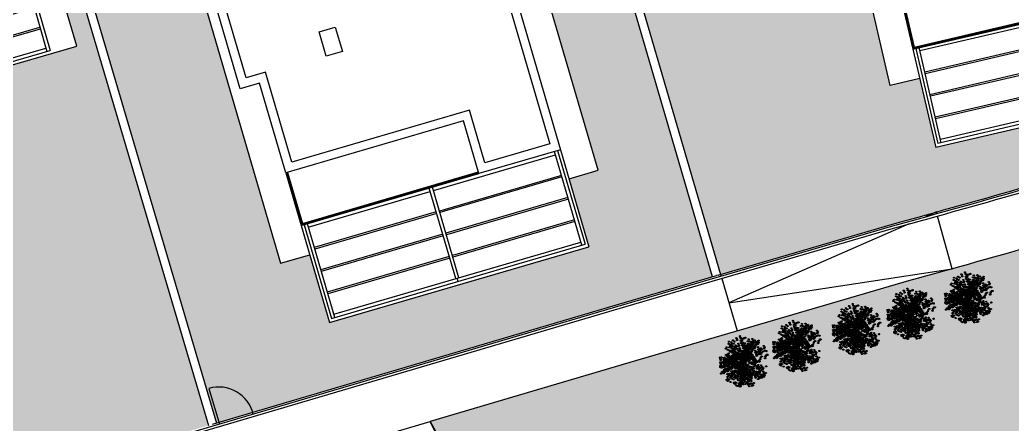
# Model space of a CAD drawing. Header units: millimetres. Extents: x 441061 to 442903, y 4515148 to 4515613.
# Drawn here: x 441993.05 to 442022.52, y 4515578.56 to 4515590.56 of the extents above; entities that cross this region are included whole.
import ezdxf

# ---------------------------------------------------------------- set-up
doc = ezdxf.new("R2010")
doc.units = ezdxf.units.MM
doc.linetypes.add('PUNTOS2', pattern=[0.125, 0, -0.125])
doc.layers.add('01_cesped', color=7, linetype='Continuous', true_color=0x659a66)
for name, color, linetype in [('01_cotas', 254, 'Continuous'), ('01_mono CUBIERTA', 2, 'Continuous'), ('01_photinia', 7, 'Continuous'), ('01_piscinas', 254, 'Continuous'), ('01_PÉRGOLAS', 254, 'Continuous'), ('ARBOL', 116, 'Continuous')]:
    doc.layers.add(name, color=color, linetype=linetype)

# ---------------------------------------------------------------- blocks, each defined once
blk = doc.blocks.new('A$C04DE6D7D')
at = {"layer": '01_mono CUBIERTA', "color": 254}
for p, q in [((0.6, 4.63, 0), (0.6, 3, 0)), ((0.62, 4.63, 0), (0.62, 3.02, 0)), ((0.65, 4.63, 0), (0.65, 3.05, 0)), ((16.25, 4.63, 0), (16.25, 3.05, 0)), ((16.28, 4.63, 0), (16.28, 3.02, 0)), ((16.3, 4.63, 0), (16.3, 3, 0)), ((0.6, 3, 0), (6.1, 3, 0)), ((0.6, 3, 0), (0.6, 0, 0)), ((0.62, 3.02, 0), (6.1, 3.02, 0)), ((0.65, 3.05, 0), (6.1, 3.05, 0)), ((0.69, 3, 0), (0.69, 0.1, 0)), ((0.79, 0.1, 0), (0.79, 3, 0)), ((4.465, 0.2), (4.465, 3)), ((4.565, 0.2), (4.565, 3)), ((8.24, 0.1, 0), (8.24, 3, 0)), ((8.34, 0.1, 0), (8.34, 3, 0)), ((8.35, 3, 0), (8.35, 0, 0)), ((8.35, 3, 0), (8.35, 0, 0)), ((8.55, 3, 0), (8.55, 0, 0)), ((8.55, 3, 0), (8.55, 0, 0)), ((8.56, 0.1, 0), (8.56, 3, 0)), ((8.66, 0.1, 0), (8.66, 3, 0)), ((16.25, 3.05, 0), (10.8, 3.05, 0)), ((16.28, 3.02, 0), (10.8, 3.02, 0)), ((16.3, 3, 0), (10.8, 3, 0)), ((12.335, 0.2), (12.335, 3)), ((12.435, 0.2), (12.435, 3)), ((16.11, 0.1, 0), (16.11, 3, 0)), ((16.21, 3, 0), (16.21, 0.1, 0)), ((16.3, 3, 0), (16.3, 0, 0)), ((4.465, 2.9), (0.79, 2.9, 0)), ((8.24, 2.9, 0), (4.565, 2.9)), ((8.66, 2.9, 0), (12.335, 2.9)), ((12.435, 2.9), (16.11, 2.9, 0)), ((0.79, 2.262, 0), (4.465, 2.262)), ((0.79, 2.212, 0), (4.465, 2.212)), ((4.565, 2.262), (8.24, 2.262, 0)), ((4.565, 2.212), (8.24, 2.212, 0)), ((12.335, 2.262), (8.66, 2.262, 0)), ((12.335, 2.212), (8.66, 2.212, 0)), ((16.11, 2.262, 0), (12.435, 2.262)), ((16.11, 2.212, 0), (12.435, 2.212)), ((0.79, 1.575, 0), (4.465, 1.575)), ((0.79, 1.525, 0), (4.465, 1.525)), ((4.565, 1.575), (8.24, 1.575, 0)), ((4.565, 1.525), (8.24, 1.525, 0)), ((12.335, 1.575), (8.66, 1.575, 0)), ((12.335, 1.525), (8.66, 1.525, 0)), ((16.11, 1.575, 0), (12.435, 1.575)), ((16.11, 1.525, 0), (12.435, 1.525)), ((0.79, 0.887, 0), (4.465, 0.887)), ((4.565, 0.887), (8.24, 0.887, 0)), ((12.335, 0.887), (8.66, 0.887, 0)), ((16.11, 0.887, 0), (12.435, 0.887)), ((0.79, 0.837, 0), (4.465, 0.837)), ((4.565, 0.837), (8.24, 0.837, 0)), ((12.335, 0.837), (8.66, 0.837, 0)), ((16.11, 0.837, 0), (12.435, 0.837)), ((8.34, 0.1, 0), (0.69, 0.1, 0)), ((8.24, 0.2, 0), (0.79, 0.2, 0)), ((4.515, 0.1), (4.515, 0.2)), ((4.515, 0.1), (4.515, 0.2)), ((8.56, 0.1, 0), (16.21, 0.1, 0)), ((8.66, 0.2, 0), (16.11, 0.2, 0)), ((12.385, 0.1), (12.385, 0.2)), ((12.385, 0.1), (12.385, 0.2)), ((8.35, 0, 0), (0.6, 0, 0)), ((8.55, 0, 0), (8.35, 0, 0)), ((8.35, 0, 0), (8.55, 0, 0)), ((8.55, 0, 0), (16.3, 0, 0))]:
    blk.add_line(p, q, dxfattribs=at)
at = {"layer": '01_mono CUBIERTA', "color": 254, "elevation": 0}
for points in [[(0, 7.405), (0, 13.1), (16.9, 13.1), (16.9, 7.405), (16.3, 7.405), (16.3, 4.63), (10.8, 4.63), (10.8, 3), (6.1, 3), (6.1, 4.63), (0.6, 4.63), (0.6, 7.405)], [(0.26, 7.665), (0.26, 12.84), (16.64, 12.84), (16.64, 7.665), (16.04, 7.665), (16.04, 4.89), (10.54, 4.89), (10.54, 3.261), (6.36, 3.261), (6.36, 4.89), (0.86, 4.89), (0.86, 7.665)], [(2.8, 7.617), (2.8, 8.367), (3.3, 8.367), (3.3, 7.617)], [(14.1, 7.617), (14.1, 8.367), (13.6, 8.367), (13.6, 7.617)]]:
    blk.add_lwpolyline(points, close=True, dxfattribs=at)
blk = doc.blocks.new('A$C74783C18')
at = {"layer": '01_mono CUBIERTA', "color": 254}
for p, q in [((0.6, 4.63), (0.6, 3)), ((0.62, 4.63), (0.62, 3.02)), ((0.65, 4.63), (0.65, 3.05)), ((0.6, 3), (6.1, 3)), ((0.6, 3), (0.6, 0)), ((0.62, 3.02), (6.1, 3.02)), ((0.65, 3.05), (6.1, 3.05)), ((0.69, 3), (0.69, 0.1)), ((0.79, 0.1), (0.79, 3)), ((4.562, 0.2, 0), (4.562, 3, 0)), ((4.662, 0.2, 0), (4.662, 3, 0)), ((8.435, 0.1), (8.435, 3)), ((8.535, 3), (8.535, 0.1)), ((8.625, 3), (8.625, 0)), ((0.79, 2.9, 0), (4.562, 2.9, 0)), ((4.662, 2.9, 0), (8.435, 2.9)), ((4.562, 2.262, 0), (0.79, 2.262, 0)), ((4.562, 2.212, 0), (0.79, 2.212, 0)), ((8.435, 2.262), (4.662, 2.262, 0)), ((8.435, 2.212), (4.662, 2.212, 0)), ((4.562, 1.575, 0), (0.79, 1.575, 0)), ((4.562, 1.525, 0), (0.79, 1.525, 0)), ((8.435, 1.575), (4.662, 1.575, 0)), ((8.435, 1.525), (4.662, 1.525, 0)), ((4.562, 0.887, 0), (0.79, 0.887, 0)), ((8.435, 0.887), (4.662, 0.887, 0)), ((4.562, 0.837, 0), (0.79, 0.837, 0)), ((8.435, 0.837), (4.662, 0.837, 0)), ((0.69, 0.1, 0), (8.535, 0.1)), ((0.79, 0.2, 0), (8.435, 0.2)), ((4.612, 0.1, 0), (4.612, 0.2, 0)), ((4.612, 0.1, 0), (4.612, 0.2, 0)), ((0.6, 0, 0), (8.625, 0))]:
    blk.add_line(p, q, dxfattribs=at)
for points in [[(0, 7.405), (0, 13.1), (8.925, 13.1), (8.925, 10.35), (8.625, 10.35), (8.625, 3), (6.1, 3), (6.1, 4.63), (0.6, 4.63), (0.6, 7.405)], [(0.26, 7.665), (0.26, 12.84), (8.665, 12.84), (8.665, 10.61), (8.365, 10.61), (8.365, 3.26), (6.36, 3.26), (6.36, 4.89), (0.86, 4.89), (0.86, 7.665)], [(2.725, 7.617), (2.725, 8.367), (3.225, 8.367), (3.225, 7.617)]]:
    blk.add_lwpolyline(points, close=True, dxfattribs=at)
blk = doc.blocks.new('A$C3397442D')
at = {"layer": '01_cotas'}
for p, q in [((0, 4.7), (0, 0)), ((0, 4.7), (5.3, 4.7)), ((0.1, 4.7), (0.1, 0)), ((0.1, 4.6), (5.2, 4.6)), ((5.2, 4.7), (5.2, 0)), ((5.3, 4.7), (5.3, 0)), ((0.1, 4), (5.2, 4)), ((0.1, 3.95), (5.2, 3.95)), ((0.1, 3.35), (5.2, 3.35)), ((0.1, 3.3), (5.2, 3.3)), ((0.1, 2.7), (5.2, 2.7)), ((0.1, 2.65), (5.2, 2.65)), ((0.1, 2.05), (5.2, 2.05)), ((0.1, 2), (5.2, 2)), ((0.1, 1.4), (5.2, 1.4)), ((0.1, 1.35), (5.2, 1.35)), ((0.1, 0.75), (5.2, 0.75)), ((0.1, 0.7), (5.2, 0.7)), ((0.1, 0.1), (5.2, 0.1)), ((0, 0), (5.3, 0))]:
    blk.add_line(p, q, dxfattribs=at)
blk = doc.blocks.new('A$C43804232')
at = {"layer": 'ARBOL', "color": 202, "linetype": 'PUNTOS2', "ltscale": 10}
for p, q in [((2.162, 3.694), (2.193, 3.688)), ((2.195, 3.545), (2.226, 3.539)), ((2.751, 3.725), (2.767, 3.734)), ((3.248, 3.531), (3.264, 3.54)), ((0.806, 3.1), (0.803, 3.108)), ((1.519, 3.018), (1.521, 3.022)), ((1.696, 3.097), (1.686, 3.122)), ((1.875, 3.148), (1.877, 3.153)), ((2.246, 2.775), (2.252, 2.789)), ((2.642, 2.754), (2.652, 2.738)), ((2.691, 2.83), (2.701, 2.814)), ((3.154, 3.316), (3.17, 3.325)), ((2.337, 2.448), (2.368, 2.442)), ((2.457, 1.787), (2.492, 1.829)), ((2.947, 2.257), (2.958, 2.254)), ((2.95, 2.596), (2.961, 2.593)), ((3.077, 2.307), (3.087, 2.304)), ((3.129, 2.169), (3.121, 2.26))]:
    blk.add_line(p, q, dxfattribs=at)
at = {"layer": 'ARBOL', "color": 98, "linetype": 'PUNTOS2', "ltscale": 10}
for p, q in [((2.194, 4.117), (2.234, 4.109)), ((2.236, 3.924), (2.276, 3.916)), ((2.96, 4.157), (2.981, 4.169)), ((3.483, 3.626), (3.504, 3.637)), ((3.605, 3.906), (3.626, 3.917)), ((0.431, 3.345), (0.427, 3.355)), ((0.771, 2.695), (0.679, 2.695)), ((1.587, 3.341), (1.575, 3.373)), ((0.082, 2.589), (0.078, 2.599)), ((0.423, 2.18), (0.423, 2.18)), ((1.477, 2.261), (1.498, 2.272)), ((2.421, 2.498), (2.461, 2.49)), ((3.451, 2.135), (3.441, 2.253)), ((1.149, 0.989), (1.088, 0.805))]:
    blk.add_line(p, q, dxfattribs=at)
at = {"layer": 'ARBOL', "color": 12, "linetype": 'PUNTOS2', "ltscale": 10}
for p, q in [((1.497, 2.776), (1.497, 2.776)), ((1.775, 2.83), (1.745, 2.859)), ((0.537, 2.519), (0.534, 2.526)), ((0.8, 2.204), (0.8, 2.204)), ((1.067, 2.6), (0.997, 2.6)), ((1.348, 2.159), (1.269, 2.12)), ((1.611, 2.266), (1.627, 2.275)), ((1.863, 2.463), (1.873, 2.46))]:
    blk.add_line(p, q, dxfattribs=at)
at = {"layer": 'ARBOL', "color": 10, "linetype": 'PUNTOS2', "ltscale": 10}
for p, q in [((2.243, 2.235), (2.253, 2.22)), ((1.358, 1.288), (1.312, 1.147))]:
    blk.add_line(p, q, dxfattribs=at)
at = {"layer": 'ARBOL', "color": 12, "linetype": 'PUNTOS2', "ltscale": 10}
blk.add_lwpolyline([(3.353, 2.882), (3.332, 2.816), (3.332, 2.816), (3.335, 2.781)], dxfattribs=at)
at = {"layer": 'ARBOL', "color": 98, "linetype": 'PUNTOS2', "ltscale": 10}
blk.add_lwpolyline([(3.742, 3.061), (3.715, 2.975), (3.715, 2.975), (3.718, 2.931)], dxfattribs=at)
at = {"layer": 'ARBOL', "color": 202, "linetype": 'PUNTOS2', "ltscale": 10}
blk.add_lwpolyline([(2.849, 1.992), (2.813, 1.973), (2.813, 1.973), (2.8, 1.957)], dxfattribs=at)
at = {"layer": 'ARBOL', "color": 98, "linetype": 'PUNTOS2', "ltscale": 10}
for centre, radius in [((1.219, 4.331), 0.0457), ((1.32, 4.373), 0.0457), ((1.55, 4.42), 0.0457), ((2.315, 4.449), 0.0457), ((2.353, 4.483), 0.0457), ((2.437, 4.354), 0.0526), ((2.573, 4.436), 0.0457), ((2.676, 4.405), 0.0457), ((0.292, 3.529), 0.0526), ((0.393, 3.501), 0.0457), ((0.461, 3.626), 0.0526), ((0.572, 3.527), 0.0526), ((0.622, 3.661), 0.0526), ((0.722, 3.633), 0.0457), ((0.741, 3.539), 0.0526), ((0.791, 3.758), 0.0526), ((0.807, 3.504), 0.0526), ((1.017, 3.65), 0.0526), ((1.046, 3.554), 0.0457), ((1.156, 4.129), 0.0457), ((1.303, 4.203), 0.0526), ((1.359, 3.463), 0.0526), ((1.392, 3.955), 0.0457), ((1.392, 4.152), 0.0457), ((1.408, 3.597), 0.0526), ((1.455, 4.157), 0.0457), ((1.487, 4.218), 0.0457), ((1.5, 3.816), 0.0457), ((1.509, 3.569), 0.0457), ((1.527, 3.936), 0.0457), ((1.593, 3.441), 0.0526), ((1.622, 4.002), 0.0457), ((1.635, 4.292), 0.0526), ((1.651, 3.802), 0.0526), ((1.685, 4.204), 0.0457), ((1.736, 3.642), 0.0457), ((1.77, 4.075), 0.0526), ((1.763, 3.761), 0.0457), ((1.858, 3.827), 0.0457), ((1.879, 4.223), 0.0457), ((1.887, 3.628), 0.0526), ((1.921, 4.029), 0.0457), ((1.992, 3.745), 0.0457), ((2.006, 3.901), 0.0526), ((2.06, 4.261), 0.0457), ((2.074, 4.1), 0.0457), ((2.143, 3.833), 0.0526), ((2.173, 3.707), 0.0457), ((2.184, 4.085), 0.0457), ((2.202, 4.145), 0.0457), ((2.226, 3.892), 0.0457), ((2.243, 4.291), 0.0457), ((2.244, 3.951), 0.0457), ((2.26, 3.528), 0.0457), ((2.328, 3.653), 0.0526), ((2.359, 4.105), 0.0526), ((2.357, 4.256), 0.0457), ((2.46, 4.224), 0.0457), ((2.528, 3.945), 0.0457), ((2.555, 3.546), 0.0526), ((2.583, 3.45), 0.0457), ((2.714, 4.142), 0.0457), ((2.719, 3.626), 0.0457), ((2.768, 3.761), 0.0457), ((2.796, 4.27), 0.0457), ((2.798, 4.107), 0.0457), ((2.833, 3.591), 0.0457), ((2.887, 4.225), 0.0457), ((2.906, 4.15), 0.0457), ((2.956, 3.871), 0.0457), ((3.076, 3.489), 0.0457), ((3.092, 3.817), 0.0457), ((3.127, 3.56), 0.0457), ((3.214, 4.096), 0.0457), ((3.236, 3.725), 0.0457), ((3.36, 3.89), 0.0457), ((3.374, 3.518), 0.0457), ((3.429, 3.619), 0.0457), ((3.442, 4.018), 0.0457), ((3.444, 3.856), 0.0457), ((3.487, 3.654), 0.0457), ((3.494, 3.691), 0.0457), ((3.532, 3.973), 0.0457), ((3.551, 3.899), 0.0457), ((0.127, 2.617), 0.0526), ((0.136, 3.193), 0.0457), ((0.234, 3.233), 0.0457), ((0.242, 3.395), 0.0526), ((0.329, 3.299), 0.0457), ((0.359, 3.1), 0.0526), ((0.391, 2.783), 0.0526), ((0.441, 2.917), 0.0526), ((0.477, 3.373), 0.0526), ((0.478, 2.687), 0.0457), ((0.61, 3.014), 0.0526), ((0.626, 2.761), 0.0526), ((0.634, 3.337), 0.0457), ((0.764, 2.692), 0.0526), ((0.854, 2.693), 0.0457), ((0.945, 3.436), 0.0526), ((0.952, 2.733), 0.0457), ((1.004, 3.26), 0.0457), ((1.085, 3.441), 0.0457), ((1.179, 3.126), 0.0526), ((1.179, 3.07), 0.0457), ((1.227, 2.854), 0.0526), ((1.328, 2.826), 0.0457), ((1.336, 3.407), 0.0526), ((1.351, 3.301), 0.0457), ((1.396, 2.95), 0.0526), ((1.446, 3.367), 0.0457), ((1.475, 3.167), 0.0526), ((1.691, 2.634), 0.0457), ((1.731, 3.372), 0.0526), ((1.739, 2.67), 0.0457), ((1.79, 3.196), 0.0457), ((1.834, 2.736), 0.0457), ((1.872, 3.377), 0.0457), ((1.897, 2.938), 0.0457), ((1.981, 2.81), 0.0526), ((2.074, 3.14), 0.0457), ((2.102, 3.26), 0.0457), ((2.119, 2.741), 0.0526), ((2.173, 2.959), 0.0526), ((2.175, 2.656), 0.0457), ((2.197, 3.326), 0.0457), ((2.226, 3.126), 0.0526), ((2.274, 2.931), 0.0457), ((2.331, 3.244), 0.0457), ((2.342, 3.056), 0.0526), ((2.344, 3.4), 0.0526), ((2.358, 2.803), 0.0526), ((2.482, 3.331), 0.0526), ((2.496, 2.735), 0.0526), ((2.542, 3.155), 0.0457), ((2.565, 3.39), 0.0457), ((2.597, 2.853), 0.0457), ((2.623, 3.336), 0.0457), ((2.637, 2.74), 0.0457), ((2.65, 2.751), 0.0457), ((2.733, 2.633), 0.0457), ((2.908, 2.617), 0.0526), ((2.903, 3.418), 0.0457), ((2.921, 3.398), 0.0457), ((2.998, 3.32), 0.0526), ((3.026, 2.784), 0.0457), ((3.099, 2.807), 0.0526), ((3.099, 3.292), 0.0457), ((3.109, 2.666), 0.0457), ((3.113, 3.445), 0.0457), ((3.327, 3.379), 0.0457), ((3.378, 2.89), 0.0526), ((3.394, 2.637), 0.0526), ((3.396, 3.055), 0.0526), ((3.455, 2.879), 0.0457), ((3.497, 3.173), 0.0457), ((3.518, 3.427), 0.0457), ((3.532, 2.569), 0.0526), ((3.537, 3.06), 0.0457), ((3.654, 2.935), 0.0457), ((3.708, 2.622), 0.0526), ((3.723, 3.06), 0.0526), ((3.729, 3.241), 0.0526), ((3.8, 3.048), 0.0457), ((3.8, 2.842), 0.0457), ((3.808, 2.594), 0.0457), ((3.83, 3.359), 0.0457), ((3.855, 3.16), 0.0526), ((3.877, 2.719), 0.0526), ((3.904, 3.294), 0.0526), ((3.975, 2.749), 0.0457), ((4.005, 3.266), 0.0457), ((4.044, 2.874), 0.0526), ((4.074, 3.391), 0.0526), ((4.103, 2.612), 0.0526), ((4.14, 2.835), 0.0526), ((4.168, 2.739), 0.0457), ((0.203, 1.707), 0.0457), ((0.221, 1.76), 0.0457), ((0.248, 1.915), 0.0526), ((0.729, 2.218), 0.0457), ((0.752, 2.106), 0.0526), ((0.823, 2.516), 0.0457), ((0.902, 2.212), 0.0457), ((0.92, 2.265), 0.0457), ((1.176, 1.979), 0.0457), ((1.233, 2.295), 0.0457), ((1.427, 2.401), 0.0457), ((1.737, 2.023), 0.0457), ((1.863, 2.536), 0.0526), ((1.937, 1.83), 0.0457), ((1.952, 2.088), 0.0457), ((2.056, 2.284), 0.132), ((1.983, 1.779), 0.0457), ((2.066, 2.053), 0.0457), ((2.221, 1.999), 0.0457), ((2.292, 2.11), 0.0457), ((2.356, 2.444), 0.0457), ((2.358, 2.281), 0.0457), ((2.546, 2.324), 0.0457), ((2.572, 2.5), 0.0457), ((2.591, 1.816), 0.0526), ((2.653, 2.526), 0.0526), ((2.666, 1.765), 0.0526), ((2.662, 2.448), 0.0457), ((2.713, 2.519), 0.0457), ((2.792, 1.794), 0.0457), ((2.888, 2.503), 0.0526), ((2.891, 1.834), 0.0457), ((2.899, 1.997), 0.0526), ((2.949, 2.131), 0.0526), ((2.986, 1.9), 0.0457), ((3.015, 1.701), 0.0526), ((3.017, 2.385), 0.0457), ((3.046, 2.185), 0.0526), ((3.049, 2.103), 0.0457), ((3.134, 1.974), 0.0526), ((3.145, 2.232), 0.0457), ((3.152, 2.498), 0.0457), ((3.168, 2.348), 0.0457), ((3.176, 1.951), 0.0526), ((3.176, 2.396), 0.0457), ((3.226, 2.086), 0.0526), ((3.247, 2.564), 0.0457), ((3.263, 1.855), 0.0457), ((3.276, 2.364), 0.0526), ((3.326, 2.057), 0.0457), ((3.362, 2.275), 0.0457), ((3.411, 1.929), 0.0526), ((3.444, 2.303), 0.0457), ((3.463, 1.763), 0.0526), ((3.513, 1.898), 0.0526), ((3.551, 2.286), 0.0457), ((3.592, 2.393), 0.0457), ((3.613, 1.869), 0.0457), ((3.623, 2.206), 0.0457), ((3.65, 2.326), 0.0457), ((3.658, 2.488), 0.0526), ((3.698, 1.741), 0.0526), ((3.745, 2.392), 0.0457), ((3.774, 2.193), 0.0526), ((3.822, 1.998), 0.0457), ((3.879, 2.31), 0.0457), ((3.891, 2.122), 0.0526), ((3.893, 2.466), 0.0526), ((4.031, 2.398), 0.0526), ((4.073, 1.98), 0.0526), ((4.114, 2.457), 0.0457), ((4.131, 2.516), 0.0457), ((4.146, 2.195), 0.0526), ((4.156, 2.039), 0.0457), ((4.171, 2.403), 0.0457), ((4.174, 2.099), 0.0457), ((4.214, 1.985), 0.0457), ((0.053, 1.601), 0.0526), ((0.112, 1.595), 0.0457), ((0.166, 1.276), 0.0526), ((0.266, 1.248), 0.0457), ((0.318, 0.948), 0.0457), ((0.371, 1.054), 0.0526), ((0.407, 1.299), 0.0526), ((0.558, 1.405), 0.0457), ((0.589, 1.17), 0.0457), ((0.626, 1.53), 0.0526), ((0.621, 1.387), 0.0457), ((0.629, 1.056), 0.0457), ((0.679, 1.047), 0.0457), ((0.703, 1.568), 0.0457), ((0.778, 1.087), 0.0457), ((0.786, 1.249), 0.0526), ((0.873, 1.153), 0.0457), ((0.902, 0.954), 0.0526), ((1.041, 1.632), 0.0457), ((1.223, 0.888), 0.0526), ((1.39, 1.7), 0.0457), ((1.446, 1.377), 0.0526), ((1.573, 1.645), 0.0526), ((1.596, 1.483), 0.0457), ((1.606, 1.202), 0.0457), ((1.657, 0.903), 0.0526), ((1.664, 1.608), 0.0526), ((1.68, 1.355), 0.0526), ((1.779, 1.562), 0.0457), ((1.807, 1.009), 0.0457), ((1.822, 1.266), 0.0457), ((1.936, 1.232), 0.0457), ((1.966, 0.902), 0.0457), ((1.985, 1.478), 0.0526), ((1.986, 1.422), 0.0457), ((2.024, 1.039), 0.0457), ((2.056, 0.85), 0.0457), ((2.085, 1.462), 0.0457), ((2.093, 1.624), 0.0526), ((2.107, 0.921), 0.0457), ((2.18, 1.528), 0.0457), ((2.209, 1.328), 0.0526), ((2.215, 1.086), 0.0457), ((2.358, 1.584), 0.0526), ((2.444, 1.291), 0.0526), ((2.484, 1.614), 0.0457), ((2.508, 1.103), 0.0457), ((2.624, 0.93), 0.0526), ((2.638, 1.532), 0.0526), ((2.663, 1.521), 0.0526), ((2.738, 1.15), 0.0457), ((2.779, 1.537), 0.0457), ((2.854, 0.977), 0.0526), ((2.889, 1.414), 0.0526), ((2.892, 1.658), 0.0526), ((2.965, 1.333), 0.0457), ((3.121, 1.253), 0.0457), ((3.122, 1.484), 0.0457), ((3.171, 0.92), 0.0457), ((3.211, 1.422), 0.0457), ((3.228, 1.106), 0.0457), ((3.253, 0.916), 0.0457), ((3.275, 1.093), 0.0457), ((3.298, 0.968), 0.0457), ((3.329, 0.842), 0.0457), ((3.354, 0.83), 0.0457), ((3.354, 0.94), 0.0457), ((3.376, 1.358), 0.0457), ((3.441, 1.068), 0.0457), ((3.455, 1.601), 0.0457), ((3.476, 1.318), 0.0457), ((3.55, 1.667), 0.0457), ((3.56, 1.284), 0.0457), ((3.669, 1.068), 0.0457), ((3.732, 1.182), 0.0457), ((0.408, 0.825), 0.0457), ((0.874, 0.379), 0.0457), ((0.882, 0.541), 0.0526), ((0.931, 0.675), 0.0526), ((0.969, 0.445), 0.0457), ((1.008, 0.501), 0.0457), ((1.032, 0.647), 0.0457), ((1.101, 0.772), 0.0526), ((1.117, 0.518), 0.0526), ((1.116, 0.686), 0.0457), ((1.209, 0.354), 0.0457), ((1.308, 0.394), 0.0457), ((1.315, 0.556), 0.0526), ((1.365, 0.69), 0.0526), ((1.402, 0.46), 0.0457), ((1.432, 0.261), 0.0526), ((1.466, 0.662), 0.0457), ((1.534, 0.787), 0.0526), ((1.55, 0.534), 0.0526), ((1.649, 0.741), 0.0457), ((1.688, 0.466), 0.0526), ((1.747, 0.289), 0.0457), ((1.76, 0.68), 0.0526), ((1.828, 0.471), 0.0457), ((1.84, 0.8), 0.0457), ((2.056, 0.169), 0.0526), ((2.147, 0.203), 0.0526), ((2.213, 0.63), 0.0457), ((2.24, 0.244), 0.0457), ((2.33, 0.457), 0.0526), ((2.341, 0.379), 0.0526), ((2.35, 0.255), 0.0526), ((2.433, 0.413), 0.0526), ((2.48, 0.191), 0.0526), ((2.534, 0.046), 0.0457), ((2.765, 0.4), 0.0526), ((2.819, 0.255), 0.0457), ((2.844, 0.229), 0.0457), ((2.991, 0.533), 0.0457), ((3.067, 0.734), 0.0457), ((3.129, 0.438), 0.0457), ((3.198, 0.719), 0.0457), ((3.255, 0.607), 0.0457), ((3.483, 0.561), 0.0457), ((3.502, 0.756), 0.0457)]:
    blk.add_circle(centre, radius, dxfattribs=at)
at = {"layer": 'ARBOL', "color": 202, "linetype": 'PUNTOS2', "ltscale": 10}
for centre, radius in [((1.363, 3.703), 0.0351), ((1.412, 3.859), 0.0351), ((1.477, 3.76), 0.0405), ((1.49, 3.891), 0.0351), ((1.546, 3.721), 0.0351), ((1.545, 3.569), 0.0351), ((1.594, 3.725), 0.0351), ((1.619, 3.772), 0.0351), ((1.628, 3.462), 0.0351), ((1.649, 3.554), 0.0351), ((1.667, 3.927), 0.0351), ((1.722, 3.605), 0.0351), ((1.732, 3.828), 0.0405), ((1.771, 3.761), 0.0351), ((1.836, 3.662), 0.0405), ((1.904, 3.471), 0.0351), ((1.92, 3.775), 0.0351), ((1.952, 3.627), 0.0351), ((2.017, 3.528), 0.0405), ((2.059, 3.805), 0.0351), ((2.07, 3.681), 0.0351), ((2.123, 3.475), 0.0405), ((2.155, 3.669), 0.0351), ((2.168, 3.715), 0.0351), ((2.187, 3.521), 0.0351), ((2.2, 3.828), 0.0351), ((2.201, 3.566), 0.0351), ((2.255, 3.95), 0.0351), ((2.284, 3.975), 0.0351), ((2.289, 3.685), 0.0405), ((2.288, 3.801), 0.0351), ((2.349, 3.876), 0.0405), ((2.367, 3.776), 0.0351), ((2.419, 3.562), 0.0351), ((2.454, 3.94), 0.0351), ((2.533, 3.915), 0.0351), ((2.562, 3.713), 0.0351), ((2.625, 3.811), 0.0351), ((2.627, 3.687), 0.0351), ((2.695, 3.777), 0.0351), ((2.71, 3.72), 0.0351), ((2.748, 3.504), 0.0351), ((2.853, 3.463), 0.0351), ((2.947, 3.678), 0.0351), ((3.059, 3.519), 0.0351), ((3.122, 3.618), 0.0351), ((3.124, 3.493), 0.0351), ((3.192, 3.583), 0.0351), ((3.206, 3.526), 0.0351), ((0.579, 2.983), 0.0351), ((0.655, 3.014), 0.0351), ((0.661, 3.139), 0.0405), ((0.699, 3.242), 0.0405), ((0.728, 3.065), 0.0351), ((0.75, 2.911), 0.0405), ((0.776, 3.22), 0.0351), ((0.829, 3.316), 0.0405), ((0.841, 3.122), 0.0405), ((0.915, 3.24), 0.0405), ((0.953, 3.343), 0.0405), ((0.962, 3.094), 0.0351), ((1.03, 3.321), 0.0351), ((1.044, 3.25), 0.0405), ((1.083, 3.417), 0.0405), ((1.095, 3.223), 0.0405), ((1.201, 3.17), 0.0405), ((1.247, 3.035), 0.0351), ((1.257, 3.335), 0.0405), ((1.279, 3.261), 0.0351), ((1.309, 3.174), 0.0351), ((1.382, 2.932), 0.0405), ((1.502, 3.148), 0.0405), ((1.514, 3.066), 0.0351), ((1.52, 3.191), 0.0405), ((1.558, 3.294), 0.0405), ((1.543, 3.012), 0.024), ((1.587, 3.117), 0.0351), ((1.609, 2.963), 0.0405), ((1.635, 3.273), 0.0351), ((1.681, 2.98), 0.024), ((1.678, 2.922), 0.0208), ((1.7, 3.174), 0.0405), ((1.745, 3.452), 0.0405), ((1.731, 3.195), 0.0208), ((1.74, 3.008), 0.024), ((1.772, 3.093), 0.024), ((1.776, 3.176), 0.0208), ((1.806, 3.121), 0.0405), ((1.81, 3.328), 0.0351), ((1.831, 3.42), 0.0351), ((1.826, 2.984), 0.024), ((1.83, 3.225), 0.024), ((1.827, 3.166), 0.0208), ((1.852, 2.986), 0.0351), ((1.889, 3.253), 0.024), ((1.899, 3.143), 0.024), ((1.914, 3.125), 0.0351), ((1.926, 3.318), 0.0405), ((1.913, 3.211), 0.0208), ((1.934, 2.787), 0.0351), ((1.938, 3.081), 0.0208), ((1.973, 2.734), 0.024), ((1.975, 3.229), 0.024), ((1.979, 3.162), 0.024), ((2.007, 3.408), 0.0351), ((2.027, 2.819), 0.0208), ((2.032, 2.937), 0.0208), ((2.037, 3.111), 0.024), ((2.038, 3.189), 0.024), ((2.045, 2.837), 0.024), ((2.047, 3.079), 0.024), ((2.07, 2.943), 0.0351), ((2.061, 3.147), 0.0208), ((2.069, 3.012), 0.024), ((2.091, 3.035), 0.0351), ((2.116, 2.969), 0.0208), ((2.123, 3.165), 0.024), ((2.146, 2.804), 0.0405), ((2.146, 3.379), 0.0351), ((2.14, 3.018), 0.0208), ((2.164, 3.085), 0.0351), ((2.154, 2.755), 0.024), ((2.157, 2.838), 0.0208), ((2.162, 3.058), 0.024), ((2.187, 2.932), 0.0405), ((2.186, 2.877), 0.024), ((2.213, 3.241), 0.0351), ((2.211, 2.888), 0.024), ((2.208, 2.829), 0.0208), ((2.224, 2.782), 0.0351), ((2.266, 3.337), 0.0405), ((2.268, 3.022), 0.0351), ((2.276, 2.878), 0.0405), ((2.278, 3.142), 0.0405), ((2.271, 2.915), 0.024), ((2.289, 2.683), 0.0405), ((2.28, 2.805), 0.024), ((2.294, 2.874), 0.0208), ((2.302, 2.739), 0.024), ((2.349, 2.695), 0.0208), ((2.36, 3.168), 0.0208), ((2.384, 3.09), 0.0405), ((2.37, 2.956), 0.0208), ((2.395, 2.631), 0.0405), ((2.38, 3.036), 0.0208), ((2.39, 2.824), 0.0208), ((2.415, 2.903), 0.024), ((2.43, 2.954), 0.0351), ((2.418, 2.986), 0.0208), ((2.44, 3.254), 0.0405), ((2.432, 3.144), 0.024), ((2.434, 2.771), 0.024), ((2.448, 3.135), 0.0351), ((2.438, 2.854), 0.0208), ((2.444, 3.099), 0.0208), ((2.446, 3.212), 0.0208), ((2.462, 3.181), 0.0351), ((2.472, 2.722), 0.0351), ((2.466, 3.08), 0.0208), ((2.469, 2.977), 0.0208), ((2.492, 3.093), 0.0351), ((2.503, 2.634), 0.0351), ((2.489, 2.844), 0.0208), ((2.492, 3.193), 0.0208), ((2.496, 3.089), 0.0208), ((2.513, 2.643), 0.0351), ((2.506, 2.775), 0.0208), ((2.522, 2.619), 0.0208), ((2.541, 2.953), 0.024), ((2.566, 3.316), 0.0351), ((2.552, 2.704), 0.0208), ((2.555, 3.021), 0.0208), ((2.561, 2.821), 0.024), ((2.567, 3.066), 0.024), ((2.575, 2.889), 0.0208), ((2.583, 2.754), 0.024), ((2.581, 3.134), 0.0208), ((2.585, 2.637), 0.024), ((2.604, 3.42), 0.0351), ((2.623, 2.965), 0.0208), ((2.629, 2.747), 0.0208), ((2.654, 3.289), 0.0351), ((2.647, 2.863), 0.0208), ((2.653, 2.76), 0.0208), ((2.677, 2.822), 0.0208), ((2.708, 3.156), 0.0351), ((2.694, 2.919), 0.0208), ((2.702, 2.836), 0.0208), ((2.722, 3.141), 0.0351), ((2.74, 2.773), 0.024), ((2.743, 2.667), 0.0208), ((2.781, 3.081), 0.0405), ((2.762, 2.87), 0.0208), ((2.788, 2.822), 0.0208), ((2.803, 2.668), 0.0351), ((2.811, 2.778), 0.0208), ((2.841, 3.211), 0.0351), ((2.837, 2.898), 0.0208), ((2.859, 2.686), 0.0405), ((2.845, 2.828), 0.024), ((2.858, 3.06), 0.0351), ((2.869, 3.177), 0.0351), ((2.86, 2.896), 0.0208), ((2.88, 3.265), 0.0351), ((2.866, 2.67), 0.0208), ((2.882, 2.632), 0.0208), ((2.916, 2.81), 0.0208), ((2.931, 2.611), 0.0208), ((2.934, 2.685), 0.0208), ((2.938, 2.767), 0.0208), ((2.963, 3.392), 0.0351), ((2.948, 2.641), 0.0208), ((3.033, 3.127), 0.0351), ((3.073, 2.75), 0.0405), ((3.07, 3.233), 0.0351), ((3.087, 2.877), 0.0405), ((3.112, 3.311), 0.0351), ((3.133, 2.741), 0.0351), ((3.157, 3.338), 0.0351), ((3.163, 3.366), 0.0351), ((3.164, 2.968), 0.0351), ((3.181, 3.163), 0.0351), ((3.195, 2.881), 0.0351), ((2.288, 1.746), 0.0405), ((2.287, 2.407), 0.0351), ((2.288, 2.282), 0.0351), ((2.294, 1.947), 0.024), ((2.292, 2.187), 0.0208), ((2.304, 1.837), 0.024), ((2.304, 2.142), 0.0208), ((2.31, 1.816), 0.024), ((2.307, 1.757), 0.0208), ((2.312, 2.464), 0.024), ((2.321, 2.354), 0.024), ((2.318, 1.906), 0.0208), ((2.326, 2.17), 0.024), ((2.335, 2.422), 0.0208), ((2.338, 2.554), 0.0208), ((2.343, 2.287), 0.024), ((2.343, 1.933), 0.024), ((2.343, 2.148), 0.0208), ((2.369, 1.844), 0.024), ((2.385, 1.768), 0.0351), ((2.378, 1.734), 0.024), ((2.382, 2.5), 0.024), ((2.385, 2.583), 0.0208), ((2.387, 2.178), 0.0208), ((2.39, 2.244), 0.0208), ((2.39, 1.917), 0.0208), ((2.395, 2.087), 0.024), ((2.392, 1.802), 0.0208), ((2.397, 2.44), 0.024), ((2.398, 2.243), 0.0208), ((2.398, 2.007), 0.0208), ((2.414, 2.293), 0.0208), ((2.433, 2.315), 0.0351), ((2.438, 2.117), 0.024), ((2.435, 1.947), 0.0208), ((2.437, 2.574), 0.0208), ((2.453, 2.45), 0.0351), ((2.468, 1.924), 0.0405), ((2.453, 1.96), 0.0208), ((2.454, 2.504), 0.0208), ((2.475, 1.917), 0.024), ((2.474, 1.861), 0.0208), ((2.478, 2), 0.0208), ((2.493, 2.408), 0.0208), ((2.515, 2.47), 0.0405), ((2.508, 2.55), 0.024), ((2.525, 1.885), 0.0405), ((2.523, 2.41), 0.0351), ((2.509, 1.843), 0.0208), ((2.518, 2.068), 0.0208), ((2.531, 2.484), 0.024), ((2.53, 2.133), 0.0208), ((2.53, 1.991), 0.0208), ((2.536, 1.755), 0.0208), ((2.538, 1.803), 0.0208), ((2.561, 2.465), 0.0351), ((2.56, 2.116), 0.024), ((2.577, 2.552), 0.0351), ((2.576, 2.476), 0.0208), ((2.577, 2.44), 0.0208), ((2.583, 1.785), 0.0208), ((2.586, 1.825), 0.0208), ((2.601, 1.967), 0.024), ((2.601, 2.49), 0.0208), ((2.623, 1.907), 0.0351), ((2.623, 2.53), 0.024), ((2.623, 1.901), 0.024), ((2.638, 1.834), 0.024), ((2.635, 1.775), 0.0208), ((2.677, 2.054), 0.024), ((2.696, 2.453), 0.0405), ((2.699, 1.803), 0.0405), ((2.705, 2.063), 0.0405), ((2.699, 1.938), 0.0351), ((2.693, 2.314), 0.024), ((2.711, 2.54), 0.0405), ((2.694, 2.376), 0.0208), ((2.693, 2.364), 0.0208), ((2.697, 1.861), 0.024), ((2.698, 2.025), 0.0208), ((2.702, 2.502), 0.0208), ((2.706, 1.751), 0.024), ((2.716, 2.273), 0.0208), ((2.72, 1.82), 0.0208), ((2.743, 2.166), 0.0405), ((2.727, 2.454), 0.0208), ((2.736, 2.101), 0.024), ((2.772, 1.989), 0.0351), ((2.761, 2.53), 0.0208), ((2.77, 2.318), 0.0208), ((2.772, 2.343), 0.0208), ((2.794, 1.835), 0.0405), ((2.782, 1.838), 0.024), ((2.78, 1.979), 0.0208), ((2.795, 2.361), 0.0351), ((2.783, 2.057), 0.0208), ((2.818, 2.208), 0.0405), ((2.797, 1.902), 0.0208), ((2.82, 2.144), 0.0351), ((2.806, 2.106), 0.0208), ((2.812, 2.35), 0.0208), ((2.818, 2.228), 0.0208), ((2.821, 1.731), 0.024), ((2.824, 1.816), 0.0208), ((2.842, 1.997), 0.024), ((2.866, 2.578), 0.0351), ((2.857, 2.505), 0.0208), ((2.863, 1.969), 0.0208), ((2.885, 2.046), 0.0405), ((2.878, 2.257), 0.0208), ((2.894, 2.244), 0.0351), ((2.883, 2.444), 0.0208), ((2.886, 1.834), 0.024), ((2.883, 1.751), 0.0208), ((2.899, 2.448), 0.0351), ((2.895, 2.181), 0.0208), ((2.911, 2.333), 0.0351), ((2.918, 2.028), 0.0405), ((2.9, 2.368), 0.0208), ((2.903, 2.053), 0.024), ((2.904, 1.791), 0.024), ((2.918, 2.37), 0.0351), ((2.917, 1.987), 0.024), ((2.928, 2.272), 0.0208), ((2.956, 2.131), 0.0405), ((2.972, 2.499), 0.0351), ((2.958, 2.264), 0.0208), ((2.985, 1.954), 0.0351), ((2.972, 2.274), 0.0208), ((2.973, 2.059), 0.0208), ((2.977, 2.014), 0.024), ((2.995, 2.345), 0.0405), ((2.993, 2.381), 0.0208), ((3, 1.973), 0.0208), ((3.009, 2.343), 0.0208), ((3.012, 2.495), 0.0208), ((3.033, 2.11), 0.0351), ((3.061, 2.277), 0.0351), ((3.057, 2.322), 0.0208), ((3.062, 1.991), 0.024), ((3.06, 2.396), 0.0208), ((3.086, 2.556), 0.0405), ((3.075, 2.353), 0.0208), ((3.098, 2.011), 0.0405), ((3.124, 2.298), 0.0351), ((3.132, 1.759), 0.0351), ((3.138, 1.883), 0.0405), ((3.177, 1.987), 0.0405), ((3.192, 2.503), 0.0405), ((3.205, 1.81), 0.0351), ((3.206, 2.286), 0.0351), ((3.237, 2.368), 0.0351), ((3.254, 1.965), 0.0351), ((3.261, 2.224), 0.0351), ((2.287, 1.614), 0.0208), ((2.355, 1.52), 0.0405), ((2.342, 1.664), 0.024), ((2.339, 1.605), 0.0208), ((2.401, 1.691), 0.024), ((2.41, 1.581), 0.024), ((2.424, 1.649), 0.0208), ((2.504, 1.705), 0.0405), ((2.523, 1.697), 0.0405), ((2.533, 1.623), 0.0208), ((2.58, 1.412), 0.0351), ((2.58, 1.702), 0.024), ((2.595, 1.642), 0.024), ((2.612, 1.709), 0.0351), ((2.608, 1.537), 0.024), ((2.652, 1.706), 0.0208), ((2.654, 1.529), 0.0208), ((2.655, 1.493), 0.0208), ((2.697, 1.615), 0.0405), ((2.678, 1.543), 0.0208), ((2.7, 1.583), 0.024), ((2.728, 1.685), 0.024), ((2.755, 1.553), 0.0351), ((2.774, 1.677), 0.0208), ((2.775, 1.641), 0.0208), ((2.799, 1.691), 0.0208), ((2.875, 1.491), 0.0351), ((2.876, 1.668), 0.0351), ((2.945, 1.621), 0.0351), ((3.072, 1.571), 0.0351), ((3.148, 1.541), 0.0351), ((3.213, 1.514), 0.0351), ((3.345, 1.436), 0.0351)]:
    blk.add_circle(centre, radius, dxfattribs=at)
at = {"layer": 'ARBOL', "color": 12, "linetype": 'PUNTOS2', "ltscale": 10}
for centre, radius in [((0.775, 2.668), 0.0405), ((0.814, 2.771), 0.0405), ((0.842, 2.594), 0.0351), ((0.944, 2.845), 0.0405), ((0.956, 2.651), 0.0405), ((1.062, 2.598), 0.0405), ((1.131, 2.599), 0.0351), ((1.192, 2.709), 0.024), ((1.207, 2.63), 0.0351), ((1.209, 2.688), 0.0208), ((1.274, 2.695), 0.0208), ((1.297, 2.706), 0.0208), ((1.356, 2.747), 0.024), ((1.382, 2.889), 0.0351), ((1.419, 2.722), 0.0405), ((1.496, 2.701), 0.0351), ((1.549, 2.797), 0.0405), ((1.579, 2.647), 0.024), ((1.608, 2.69), 0.0208), ((1.662, 2.632), 0.0208), ((1.685, 2.643), 0.0208), ((1.734, 2.756), 0.0208), ((1.749, 2.898), 0.024), ((1.772, 2.831), 0.024), ((1.801, 2.803), 0.0208), ((1.846, 2.784), 0.0208), ((3.285, 2.784), 0.0351), ((3.338, 2.88), 0.0405), ((3.343, 3.02), 0.0405), ((3.397, 2.871), 0.0351), ((3.398, 2.713), 0.0351), ((3.421, 3.111), 0.0351), ((3.44, 2.958), 0.0405), ((3.457, 2.619), 0.0405), ((3.478, 3.061), 0.0405), ((3.533, 2.642), 0.0351), ((3.555, 3.04), 0.0351), ((3.585, 2.738), 0.0405), ((3.608, 3.136), 0.0405), ((3.659, 2.708), 0.0405), ((3.681, 2.634), 0.0351), ((0.515, 1.759), 0.0405), ((0.561, 1.754), 0.0351), ((0.573, 2.54), 0.0405), ((0.631, 1.84), 0.0351), ((0.645, 1.881), 0.0351), ((0.665, 2), 0.0405), ((1.015, 1.733), 0.0351), ((1.035, 2.233), 0.0351), ((1.053, 2.147), 0.0405), ((1.056, 2.345), 0.0208), ((1.063, 2.051), 0.0208), ((1.067, 2.413), 0.0208), ((1.108, 2.463), 0.0351), ((1.117, 2.101), 0.024), ((1.118, 2.431), 0.024), ((1.115, 2.042), 0.0208), ((1.124, 2.568), 0.024), ((1.145, 2.047), 0.0208), ((1.147, 2.527), 0.0208), ((1.168, 2.229), 0.0351), ((1.162, 1.936), 0.0208), ((1.182, 2.269), 0.0351), ((1.177, 2.128), 0.024), ((1.186, 2.018), 0.024), ((1.2, 2.087), 0.0208), ((1.204, 1.834), 0.024), ((1.202, 2.348), 0.0208), ((1.209, 2.497), 0.024), ((1.207, 1.917), 0.0208), ((1.215, 2.329), 0.0208), ((1.226, 2.397), 0.0208), ((1.239, 2.072), 0.0208), ((1.257, 2.227), 0.024), ((1.262, 2.105), 0.024), ((1.262, 1.966), 0.024), ((1.259, 1.907), 0.0208), ((1.26, 2.31), 0.0208), ((1.276, 1.782), 0.0351), ((1.291, 2.483), 0.0208), ((1.306, 2.457), 0.0208), ((1.315, 2.36), 0.024), ((1.312, 2.301), 0.0208), ((1.315, 1.741), 0.0208), ((1.321, 1.994), 0.024), ((1.33, 1.884), 0.024), ((1.339, 2.103), 0.024), ((1.344, 1.952), 0.0208), ((1.353, 2.501), 0.024), ((1.353, 1.817), 0.024), ((1.379, 2.05), 0.0351), ((1.39, 2.489), 0.0208), ((1.399, 1.774), 0.0208), ((1.407, 1.97), 0.024), ((1.423, 2.293), 0.0351), ((1.429, 1.918), 0.0208), ((1.445, 1.863), 0.024), ((1.483, 1.968), 0.024), ((1.509, 1.876), 0.0208), ((1.52, 2.401), 0.0208), ((1.543, 1.835), 0.0351), ((1.572, 2.374), 0.0351), ((1.563, 2.081), 0.0208), ((1.568, 2.189), 0.024), ((1.566, 1.954), 0.0208), ((1.582, 1.868), 0.0208), ((1.595, 1.822), 0.0208), ((1.636, 2.106), 0.024), ((1.634, 1.829), 0.0208), ((1.645, 1.894), 0.0208), ((1.651, 2.174), 0.0208), ((1.654, 2.311), 0.0208), ((1.653, 2.032), 0.0208), ((1.684, 1.792), 0.0405), ((1.675, 2.469), 0.0208), ((1.679, 1.984), 0.0208), ((1.695, 2.234), 0.024), ((1.713, 2.193), 0.024), ((1.722, 1.847), 0.0208), ((1.735, 2.141), 0.0208), ((1.755, 1.764), 0.0405), ((1.756, 2.029), 0.0208), ((1.775, 2.553), 0.0351), ((1.774, 2.047), 0.024), ((1.795, 2.552), 0.0208), ((1.798, 1.927), 0.024), ((1.81, 2.083), 0.0351), ((1.812, 2.581), 0.0351), ((1.801, 2.01), 0.0208), ((1.822, 1.758), 0.0208), ((1.843, 1.729), 0.0351), ((1.856, 2.06), 0.024), ((1.853, 2.001), 0.0208), ((3.282, 2.316), 0.0351), ((3.288, 2.441), 0.0405), ((3.319, 1.866), 0.0405), ((3.327, 2.544), 0.0405), ((3.355, 2.367), 0.0351), ((3.378, 2.214), 0.0405), ((3.404, 2.523), 0.0351), ((3.415, 2.064), 0.0351), ((3.459, 2.304), 0.0351), ((3.467, 2.16), 0.0405), ((3.469, 2.424), 0.0405), ((3.575, 2.371), 0.0405), ((3.608, 2.05), 0.0405), ((3.631, 2.536), 0.0405), ((3.639, 2.417), 0.0351), ((3.652, 2.463), 0.0351), ((3.663, 2.215), 0.0405), ((3.672, 2.096), 0.0351), ((3.683, 2.375), 0.0351), ((3.685, 2.142), 0.0351), ((3.716, 2.054), 0.0351), ((0.602, 1.509), 0.0405), ((0.679, 1.487), 0.0351), ((0.719, 1.256), 0.0351), ((0.76, 1.338), 0.0405), ((0.788, 1.526), 0.0405), ((0.903, 1.608), 0.0351), ((0.928, 1.427), 0.0351), ((0.956, 1.704), 0.0405), ((0.953, 1.594), 0.0351), ((0.958, 1.34), 0.0351), ((0.997, 1.333), 0.0351), ((1.073, 1.363), 0.0351), ((1.079, 1.488), 0.0405), ((1.146, 1.414), 0.0351), ((1.168, 1.261), 0.0405), ((1.376, 1.603), 0.024), ((1.416, 1.21), 0.0405), ((1.416, 1.585), 0.024), ((1.459, 1.568), 0.0208), ((1.49, 1.41), 0.0208), ((1.498, 1.536), 0.024), ((1.519, 1.474), 0.024), ((1.535, 1.579), 0.024), ((1.556, 1.608), 0.024), ((1.587, 1.587), 0.0405), ((1.575, 1.561), 0.024), ((1.575, 1.701), 0.0208), ((1.649, 1.385), 0.0208), ((1.649, 1.369), 0.0208), ((1.678, 1.45), 0.024), ((1.702, 1.668), 0.0351), ((1.71, 1.452), 0.0351), ((1.749, 1.222), 0.0405), ((1.767, 1.569), 0.0405), ((1.794, 1.419), 0.0208), ((1.803, 1.665), 0.024), ((1.808, 1.344), 0.0208)]:
    blk.add_circle(centre, radius, dxfattribs=at)
at = {"layer": 'ARBOL', "color": 10, "linetype": 'PUNTOS2', "ltscale": 10}
for centre, radius in [((1.885, 2.632), 0.0351), ((1.999, 2.688), 0.0405), ((1.996, 2.693), 0.0208), ((2.058, 2.711), 0.024), ((2.105, 2.636), 0.0405), ((2.265, 2.663), 0.0208), ((1.862, 1.839), 0.024), ((1.87, 2.303), 0.0208), ((1.87, 2.145), 0.0208), ((1.872, 2.176), 0.0208), ((1.908, 2.478), 0.0405), ((1.892, 2.524), 0.0208), ((1.928, 1.962), 0.024), ((1.965, 1.935), 0.0351), ((1.96, 2.254), 0.0208), ((1.976, 2.133), 0.0351), ((2.056, 2.284), 0.102), ((1.978, 1.93), 0.0208), ((1.985, 2.206), 0.0208), ((2, 1.895), 0.0351), ((2.002, 1.855), 0.024), ((2.006, 1.843), 0.024), ((2.056, 2.284), 0.0603), ((2.018, 2.139), 0.0208), ((2.045, 1.736), 0.024), ((2.048, 1.811), 0.0208), ((2.064, 2.106), 0.0351), ((2.051, 2.514), 0.0208), ((2.084, 1.776), 0.0405), ((2.075, 2.427), 0.024), ((2.078, 1.961), 0.024), ((2.076, 2.152), 0.0208), ((2.078, 2.51), 0.0208), ((2.086, 1.921), 0.024), ((2.124, 1.813), 0.024), ((2.13, 2.501), 0.0208), ((2.148, 2.57), 0.0351), ((2.136, 1.889), 0.0208), ((2.153, 2.186), 0.0208), ((2.183, 2.064), 0.0351), ((2.177, 1.788), 0.024), ((2.18, 1.87), 0.0208), ((2.201, 2.477), 0.024), ((2.204, 2.239), 0.0208), ((2.214, 2.365), 0.0208), ((2.216, 2.546), 0.0208), ((2.224, 2.411), 0.024), ((2.237, 2.15), 0.0351), ((2.227, 2.139), 0.0208), ((2.235, 1.92), 0.024), ((2.232, 1.861), 0.0208), ((0.788, 1.162), 0.0351), ((1.153, 0.943), 0.0405), ((1.191, 1.046), 0.0405), ((1.22, 0.869), 0.0351), ((1.25, 0.912), 0.0351), ((1.268, 1.025), 0.0351), ((1.321, 1.121), 0.0405), ((1.333, 0.926), 0.0405), ((1.333, 1.054), 0.0351), ((1.486, 0.955), 0.0405), ((1.525, 1.058), 0.0405), ((1.553, 0.881), 0.0351), ((1.602, 1.036), 0.0351), ((1.655, 1.132), 0.0405), ((1.667, 0.938), 0.0405), ((1.743, 1.097), 0.0351), ((1.773, 0.885), 0.0405), ((1.829, 1.05), 0.0405), ((1.865, 1.303), 0.0351), ((1.876, 1.501), 0.0351), ((1.881, 0.889), 0.0351), ((1.89, 1.143), 0.0351), ((1.883, 1.46), 0.0208), ((1.893, 1.607), 0.024), ((1.903, 1.358), 0.0208), ((1.911, 1.7), 0.0208), ((1.92, 1.413), 0.0208), ((1.964, 1.474), 0.0351), ((1.961, 1.27), 0.0208), ((1.987, 1.221), 0.0351), ((1.976, 1.486), 0.0208), ((2.002, 1.664), 0.0405), ((2.002, 1.621), 0.0351), ((2.001, 1.458), 0.0208), ((2.002, 1.41), 0.0208), ((2.006, 1.398), 0.0208), ((2.031, 1.326), 0.0351), ((2.03, 1.327), 0.0208), ((2.033, 1.461), 0.0208), ((2.042, 1.434), 0.0208), ((2.056, 1.181), 0.0351), ((2.043, 1.685), 0.0208), ((2.054, 1.528), 0.0208), ((2.078, 1.652), 0.0351), ((2.065, 1.508), 0.0208), ((2.067, 1.61), 0.0208), ((2.095, 1.235), 0.0351), ((2.111, 1.447), 0.0208), ((2.151, 1.702), 0.0351), ((2.142, 1.683), 0.0208), ((2.151, 1.635), 0.0208), ((2.174, 1.549), 0.0405), ((2.177, 1.012), 0.0351), ((2.179, 1.362), 0.0351), ((2.183, 1.561), 0.0208), ((2.184, 1.374), 0.0208), ((2.202, 1.516), 0.0208), ((2.218, 1.478), 0.0208), ((2.241, 1.39), 0.0208), ((2.267, 0.878), 0.0405), ((2.346, 0.845), 0.0405), ((2.404, 1.375), 0.0351), ((2.493, 1.242), 0.0405), ((2.601, 0.835), 0.0405), ((2.67, 1.279), 0.0405), ((2.776, 0.937), 0.0351), ((2.834, 1.091), 0.0351), ((2.882, 0.864), 0.0351), ((2.914, 1.235), 0.0351), ((2.935, 1.08), 0.0351), ((2.958, 1.378), 0.0351), ((2.977, 1.231), 0.0351), ((2.978, 0.994), 0.0351), ((2.994, 1.367), 0.0351), ((3.011, 1.272), 0.0351), ((3.036, 1.175), 0.0351), ((3.054, 1.165), 0.0351), ((3.055, 1.25), 0.0351), ((3.122, 1.349), 0.0351), ((3.154, 0.959), 0.0351), ((3.169, 1.109), 0.0351), ((3.297, 1.349), 0.0351), ((1.147, 0.818), 0.0351), ((1.404, 0.799), 0.0351), ((1.48, 0.83), 0.0351), ((1.576, 0.727), 0.0405), ((1.819, 0.75), 0.0351), ((2.056, 0.657), 0.0405), ((2.126, 0.683), 0.0405), ((2.198, 0.715), 0.0351), ((2.276, 0.818), 0.0405), ((2.282, 0.723), 0.0405), ((2.382, 0.674), 0.0405), ((2.424, 0.562), 0.0351), ((2.643, 0.723), 0.0351), ((2.663, 0.703), 0.0351)]:
    blk.add_circle(centre, radius, dxfattribs=at)

msp = doc.modelspace()

# ---------------------------------------------------------------- hatches: boundary and pattern name
at = {"layer": '01_cesped', "true_color": 0xc1d7c2}
h = msp.add_hatch(color=9, dxfattribs=at)
h.dxf.hatch_style = 1
h.paths.add_polyline_path([(442008.317, 4515601.969), (442009.735, 4515602.384), (442011.457, 4515594.992), (442017.107, 4515596.308), (442018.901, 4515588.61), (442019.777, 4515588.814), (442020.254, 4515586.769), (442027.801, 4515588.527), (442028.139, 4515587.08), (442027.395, 4515586.9), (442027.022, 4515586.805), (442026.679, 4515586.703), (442024.379, 4515586.024), (442022.029, 4515585.348), (442019.924, 4515584.757), (442018.333, 4515584.307), (442016.792, 4515583.856), (442015.346, 4515583.434), (442013.864, 4515583)])
h = msp.add_hatch(color=9, dxfattribs=at)
h.dxf.hatch_style = 1
h.paths.add_polyline_path([(441993.289, 4515597.539), (441994.033, 4515597.759), (441996.184, 4515598.388), (441996.374, 4515598.45), (442000.794, 4515583.335), (442001.658, 4515583.587), (442002.248, 4515581.572), (442009.95, 4515583.824), (442009.361, 4515585.84), (442010.225, 4515586.092), (442008.77, 4515591.057), (442011.052, 4515591.724), (442013.624, 4515582.93), (442011.319, 4515582.256), (442008.426, 4515581.403), (442006.396, 4515580.803), (442003.635, 4515579.988), (442000.795, 4515579.149), (441998.889, 4515578.586)])
h = msp.add_hatch(color=9, dxfattribs=at)
h.dxf.hatch_style = 1
h.paths.add_polyline_path([(441992.559, 4515597.323), (441993.049, 4515597.468), (441998.649, 4515578.515), (441996.42, 4515577.857), (441995.435, 4515577.572), (441992.554, 4515576.736), (441988.473, 4515575.575), (441983.804, 4515574.228), (441983.277, 4515576.052), (441990.699, 4515578.195), (441990.117, 4515580.212), (441990.982, 4515580.462), (441988.789, 4515588.056), (441994.739, 4515589.774)])
h = msp.add_hatch(color=9, dxfattribs=at)
h.dxf.hatch_style = 1
h.paths.add_polyline_path([(442005.239, 4515578.637), (442007.57, 4515579.325), (442010.103, 4515580.074), (442011.811, 4515580.574), (442013.543, 4515581.083), (442016.861, 4515582.053), (442020.218, 4515583.022), (442022.795, 4515583.746), (442025.292, 4515584.468), (442027.178, 4515585.031), (442028.677, 4515585.409), (442029.794, 4515585.659), (442030.583, 4515583.555), (442030.102, 4515583.337), (442029.828, 4515583.147), (442029.615, 4515582.855), (442029.477, 4515582.32), (442029.405, 4515581.794), (442029.297, 4515581.412), (442029.081, 4515581.133), (442028.763, 4515580.956), (442028.233, 4515580.849), (442027.516, 4515580.84), (442026.825, 4515580.883), (442026.188, 4515580.923), (442025.654, 4515580.928), (442025.092, 4515580.866), (442024.681, 4515580.724), (442024.342, 4515580.445), (442024.089, 4515579.95), (442023.976, 4515579.261), (442024.004, 4515578.414), (442024.109, 4515577.719), (442024.243, 4515577.136), (442024.426, 4515576.56), (442024.716, 4515575.902), (442025.108, 4515575.293), (442025.569, 4515574.82), (442026.143, 4515574.475), (442026.844, 4515574.303), (442027.538, 4515574.313), (442028.285, 4515574.473), (442028.882, 4515574.707), (442029.435, 4515575.022), (442029.902, 4515575.392), (442030.221, 4515575.737), (442030.551, 4515576.283), (442030.714, 4515576.797), (442030.798, 4515577.39), (442030.832, 4515578.098), (442030.858, 4515578.745), (442030.93, 4515579.371), (442031.041, 4515579.898), (442031.178, 4515580.391), (442031.338, 4515580.893), (442031.454, 4515581.237), (442033.41, 4515576.026), (442032.175, 4515575.465), (442030.776, 4515574.807), (442029.694, 4515574.28), (442028.635, 4515573.748), (442027.87, 4515573.36), (442026.131, 4515572.462), (442025.267, 4515572.01), (442024.236, 4515571.463), (442023.583, 4515571.108), (442022.289, 4515570.407), (442021.642, 4515570.056), (442020.013, 4515569.149), (442018.16, 4515568.119), (442017.255, 4515567.618), (442016.402, 4515567.146), (442015.21, 4515566.486), (442014.185, 4515565.919), (442012.725, 4515565.111)])

# ---------------------------------------------------------------- linework, layer by layer
at = {"layer": '01_piscinas'}
for p, q in [((442013.624, 4515582.93), (442008.077, 4515601.899)), ((442008.317, 4515601.969), (442013.864, 4515583)), ((441996.374, 4515598.45, 0), (442000.794, 4515583.335, 0)), ((441993.05, 4515597.468), (441998.649, 4515578.515)), ((441993.289, 4515597.539), (441998.889, 4515578.586)), ((441994.739, 4515589.774), (441992.559, 4515597.323)), ((442018.901, 4515588.61), (442017.107, 4515596.308)), ((442010.225, 4515586.092, 0), (442008.77, 4515591.057, 0)), ((441988.789, 4515588.056), (441994.739, 4515589.774)), ((442019.777, 4515588.814), (442018.901, 4515588.61)), ((442009.361, 4515585.84, 0), (442010.225, 4515586.092, 0)), ((442020.287, 4515584.806, 0), (442020.273, 4515584.854)), ((442020.743, 4515583.168, 0), (442020.307, 4515584.734, 0)), ((442013.787, 4515582.978), (442018.967, 4515584.493)), ((442000.794, 4515583.335, 0), (442001.658, 4515583.587, 0)), ((442010.67, 4515582.066), (442013.744, 4515582.965)), ((442013.787, 4515582.978), (442013.744, 4515582.965)), ((442013.864, 4515583), (442013.878, 4515582.953, 0)), ((442013.899, 4515582.881, 0), (442014.355, 4515581.321, 0)), ((441998.776, 4515578.552), (442010.67, 4515582.066)), ((441998.664, 4515579.614), (441998.975, 4515578.559)), ((442003.521, 4515578.127, 0), (442005.239, 4515578.637, 0)), ((442005.239, 4515578.637, 0), (442012.724, 4515565.113, 0)), ((442011.958, 4515564.689, 0), (442005.239, 4515578.637, 0))]:
    msp.add_line(p, q, dxfattribs=at)
for points in [[(441960.65, 4515588.112), (441971.171, 4515570.52), (441971.291, 4515570.554), (441977.258, 4515572.286), (441983.758, 4515574.163), (441988.349, 4515575.488), (441994.258, 4515577.168), (441998.356, 4515578.376), (441998.792, 4515578.505), (442010.686, 4515582.019), (442013.759, 4515582.918), (442013.802, 4515582.931), (442018.982, 4515584.445, 0.005835), (442027.062, 4515586.766, -0.002257), (442027.648, 4515586.911, -0.002318), (442028.249, 4515587.055, -0.000234), (442028.264, 4515587.058, -0.000109), (442028.292, 4515587.065, -0.024811), (442034.816, 4515588.25, -0.026464), (442041.844, 4515588.839, -0.005162), (442043.22, 4515588.867, -0.022759), (442051.542, 4515588.573), (442056.568, 4515588.266), (442072.523, 4515587.295)], [(441960.576, 4515588.09), (441971.137, 4515570.432), (441971.312, 4515570.482), (441977.278, 4515572.214), (441983.779, 4515574.091), (441988.37, 4515575.416), (441994.279, 4515577.096), (441998.377, 4515578.304), (441998.813, 4515578.433), (442010.707, 4515581.947), (442013.78, 4515582.846), (442013.823, 4515582.859), (442019.002, 4515584.373, 0.005834), (442027.082, 4515586.693, -0.002251), (442027.665, 4515586.838, -0.002318), (442028.266, 4515586.982, -0.000235), (442028.281, 4515586.985, -0.000109), (442028.309, 4515586.992, -0.024812), (442034.826, 4515588.175, -0.026464), (442041.846, 4515588.764, -0.005162), (442043.221, 4515588.792, -0.022761), (442051.536, 4515588.498), (442056.564, 4515588.192), (442072.521, 4515587.22)]]:
    msp.add_lwpolyline(points, format="xyb", dxfattribs=at)
at = {"layer": '01_piscinas', "elevation": 0}
msp.add_lwpolyline([(442029.794, 4515585.659, 0.004391), (442028.677, 4515585.409, 0.000109), (442028.651, 4515585.403, 0.000253), (442028.636, 4515585.399, 0.002322), (442028.049, 4515585.259, 0.002118), (442027.513, 4515585.126, -0.0058), (442019.444, 4515582.809), (442014.278, 4515581.298), (442014.235, 4515581.286), (442011.164, 4515580.387), (442005.239, 4515578.637)], format="xyb", dxfattribs=at)
at = {"layer": '01_piscinas'}
for points in [[(442020.273, 4515584.854), (442019.949, 4515584.712)], [(442019.463, 4515584.5), (442014.109, 4515582.16), (442020.743, 4515583.168)]]:
    msp.add_lwpolyline(points, dxfattribs=at)
for centre, radius, start, end in [((441923.612, 4515931.761), 360.122, 285.35408, 286.69169), ((441998.961, 4515578.607), 1.05, 13.7508, 106.4603)]:
    msp.add_arc(centre, radius, start, end, dxfattribs=at)

# ---------------------------------------------------------------- block references
at = {"layer": '01_mono CUBIERTA'}
for name, p, rotation in [('A$C04DE6D7D', (442019.669, 4515586.633, 0), 13.1120497554473), ('A$C74783C18', (442001.672, 4515581.403), 16.30070027704043)]:
    msp.add_blockref(name, p, dxfattribs=dict(at, rotation=rotation))
at = {"layer": '01_photinia', "ltscale": 0.25, "rotation": 177.9096062860947}
for p, xscale, yscale, zscale in [((442021.976, 4515583.047, 0), 0.337499999999572, 0.337499999999572, 0.337499999999572), ((442020.264, 4515582.565, 0), 0.337499999999572, 0.337499999999572, 0.337499999999572), ((442018.642, 4515582.108, 0), 0.337499999999572, 0.337499999999572, 0.337499999999572), ((442016.87, 4515581.608), 0.3374999999995717, 0.3374999999995717, 0.3374999999995717), ((442015.291, 4515581.152), 0.3374999999995717, 0.3374999999995717, 0.3374999999995717)]:
    msp.add_blockref('A$C43804232', p, dxfattribs=dict(at, xscale=xscale, yscale=yscale, zscale=zscale))
at = {"layer": '01_PÉRGOLAS', "rotation": 16.10214102891875}
msp.add_blockref('A$C3397442D', (441988.858, 4515588.18), dxfattribs=at)

doc.saveas('drawing.dxf')
